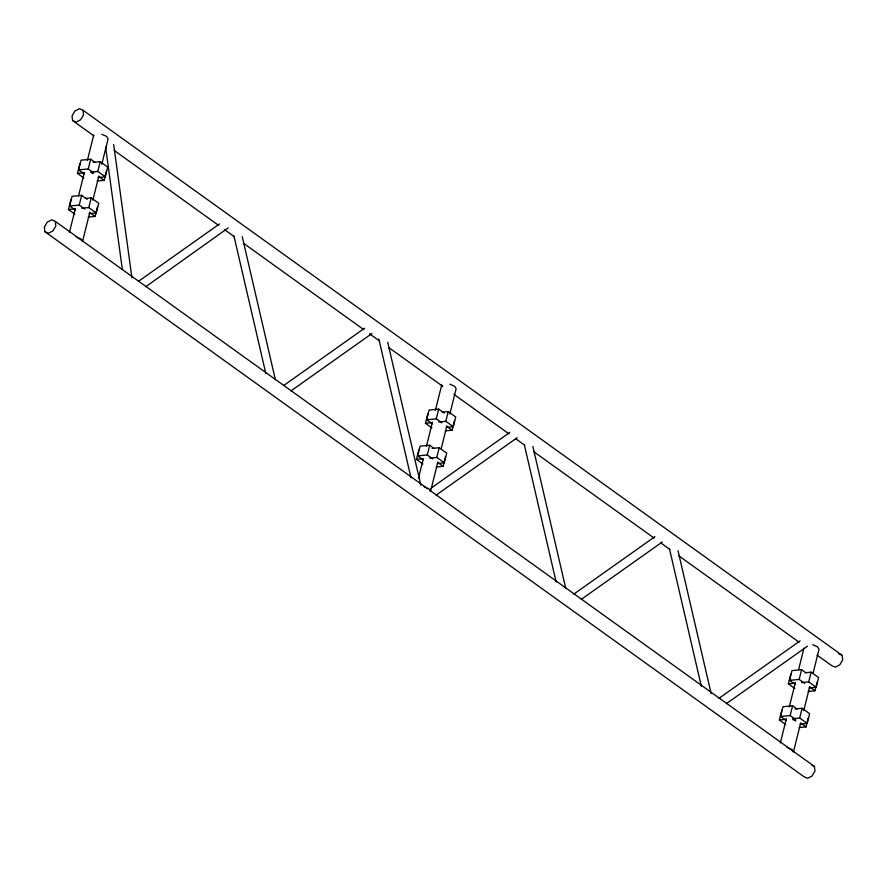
<?xml version="1.0" encoding="UTF-8"?>
<svg xmlns="http://www.w3.org/2000/svg" width="887" height="887" viewBox="0 0 887 887"><rect width="100%" height="100%" fill="white"/><g stroke="black" fill="none" stroke-linecap="round" stroke-linejoin="round"><path stroke-width="1.33" d="M74.863 214.122L68.443 209.509L70.86 199.786M83.877 177.999L77.446 173.386L79.874 163.663M75.173 209.975L69.641 206.006L72.069 196.282L81.682 195.362L87.203 199.331M84.176 173.852L78.644 169.883L81.072 160.159L90.685 159.25L95.109 162.421M69.43 232.427L75.417 208.423M78.411 196.415L84.387 172.411M87.381 160.414L93.7 135.068M84.775 209.055L79.253 205.085L81.682 195.362M93.789 172.943L88.256 168.974L90.685 159.25M91.206 197.845L98.701 203.234L96.284 212.958L88.778 207.569L91.206 197.845L85.307 198.411M100.209 161.722L107.715 167.111L105.287 176.835L97.792 171.446L100.209 161.722L93.124 162.399M89.842 212.193L82.524 241.53L81.039 239.102L76.204 236.995M92.836 200.185L98.823 176.18M101.817 164.173L108.125 138.838L106.651 136.41L101.805 134.292M88.212 217.104L95.075 216.45L97.503 206.726M97.215 180.992L104.089 180.338L106.507 170.603M422.888 464.001L416.458 459.388L418.886 449.665M431.891 427.889L425.461 423.265L427.889 413.542M423.188 459.854L417.655 455.885L420.083 446.161L429.696 445.252L434.12 448.423M432.191 423.731L426.669 419.762L429.086 410.038L438.699 409.129L444.232 413.098M418.442 478.315L423.099 459.632M426.425 446.305L432.412 422.29M435.406 410.293L441.715 384.947L442.713 386.566M432.801 458.945L427.268 454.976L429.696 445.252M441.804 422.822L436.271 418.852L438.699 409.129M439.22 447.724L446.726 453.113L444.298 462.837L436.803 457.448L439.22 447.724L432.135 448.401M448.234 411.601L455.73 416.99L453.301 426.714L445.806 421.325L448.234 411.601L442.325 412.167M437.856 462.072L430.539 491.409L429.064 488.981L424.219 486.874M441.183 448.733L446.837 426.059M449.831 414.063L456.151 388.717L454.665 386.288L449.82 384.182M436.227 466.994L443.101 466.34L445.518 456.617M445.241 430.871L452.104 430.217L454.521 420.493M785.782 724.568L779.351 719.956L781.78 710.232M794.785 688.456L788.366 683.833L790.783 674.109M786.082 720.421L780.56 716.452L782.988 706.728L792.59 705.819L797.014 708.99M795.096 684.309L789.563 680.34L791.991 670.605L801.604 669.696L806.017 672.867M780.338 742.874L786.326 718.869M789.319 706.861L795.295 682.857M798.622 669.519L803.944 648.175M792.956 719.767L795.694 719.512L790.173 715.543L792.59 705.819M804.697 683.389L799.176 679.42L801.604 669.696M802.125 708.292L809.62 713.68L807.203 723.404L799.697 718.015L802.125 708.292L795.04 708.968M811.128 672.169L818.623 677.557L816.206 687.281L808.7 681.892L811.128 672.169L805.23 672.734M800.418 723.969L793.433 751.976L791.947 749.548L787.113 747.431M803.744 710.631L809.731 686.627M813.057 673.288L819.034 649.284L817.559 646.845L812.714 644.738M799.132 727.562L805.995 726.908L808.112 718.392M808.135 691.439L814.998 690.785L817.127 682.269M228.247 227.87L145.767 286.712M138.405 281.379L219.466 223.956M283.574 385.601L364.624 328.19M290.925 390.934L371.975 333.512M430.982 488.238L509.781 432.412M436.082 495.157L517.143 437.746M573.889 594.057L654.939 536.646M581.251 599.39L662.301 541.968M719.058 698.28L800.107 640.857M726.42 703.613L807.469 646.191M78.644 169.883L88.256 168.974M77.446 173.386L84.531 172.71M97.792 171.446L90.707 172.122L92.847 173.664M98.202 177.511L105.287 176.835M69.641 206.006L79.253 205.085M68.443 209.509L75.528 208.833M81.693 208.245L88.778 207.569M89.199 213.634L96.284 212.958M426.669 419.762L436.271 418.852M425.461 423.265L432.546 422.589M438.721 422.001L445.806 421.325M446.216 427.39L453.301 426.714M417.655 455.885L427.268 454.976M416.458 459.388L423.542 458.712M429.718 458.124L436.803 457.448M437.213 463.513L444.298 462.837M789.563 680.34L799.176 679.42M788.366 683.833L795.451 683.156M801.615 682.569L808.7 681.892M809.121 687.957L816.206 687.281M780.56 716.452L790.173 715.543M779.351 719.956L786.436 719.279M799.697 718.015L792.612 718.692L795.827 720.998M800.118 724.08L807.203 723.404M817.06 655.094L831.684 665.594L835.244 667.168L839.789 664.818L842.65 659.917L842.151 655.327L83.023 110.265L79.464 108.691L74.918 111.041L72.058 115.942L72.557 120.532L93.922 135.866M72.557 120.532L76.116 122.107L80.662 119.756L83.522 114.855L83.023 110.265M427.567 488.693L55.316 221.406L51.756 219.832L47.211 222.182L44.35 227.083L44.849 231.673L803.977 776.735L807.536 778.309L812.082 775.959L814.942 771.058L814.443 766.468L429.818 490.311M44.849 231.673L48.408 233.248L52.954 230.897L55.814 225.997L55.316 221.406M838.592 653.752L842.151 655.327M812.071 765.426L814.443 766.468M114.168 150.402L218.756 225.498M224.378 229.545L234.501 236.807M243.504 243.271L363.836 329.676M369.458 333.712L379.581 340.974M388.584 347.438L442.558 386.2M453.811 394.272L508.916 433.843M515.657 438.688L524.66 445.141M533.652 451.605L653.996 538.01M660.737 542.855L669.74 549.308M678.732 555.772L799.065 642.177M98.557 176.369L104.089 180.338M446.571 426.248L452.104 430.217M809.476 686.815L814.998 690.785M89.554 212.481L95.075 216.45M437.568 462.371L443.101 466.34M800.462 722.938L805.995 726.908M678.034 550.727L711.163 693.667M669.452 548.765L701.34 686.316M532.865 446.505L565.695 588.092M524.284 444.542L556.171 582.094M387.708 342.271L420.848 485.211M378.816 338.967L411.014 477.86M242.24 236.696L275.369 379.636M233.968 236.086L265.856 373.638M113.669 144.559L131.93 277.819M105.608 147.175L122.373 269.559"/></g></svg>
